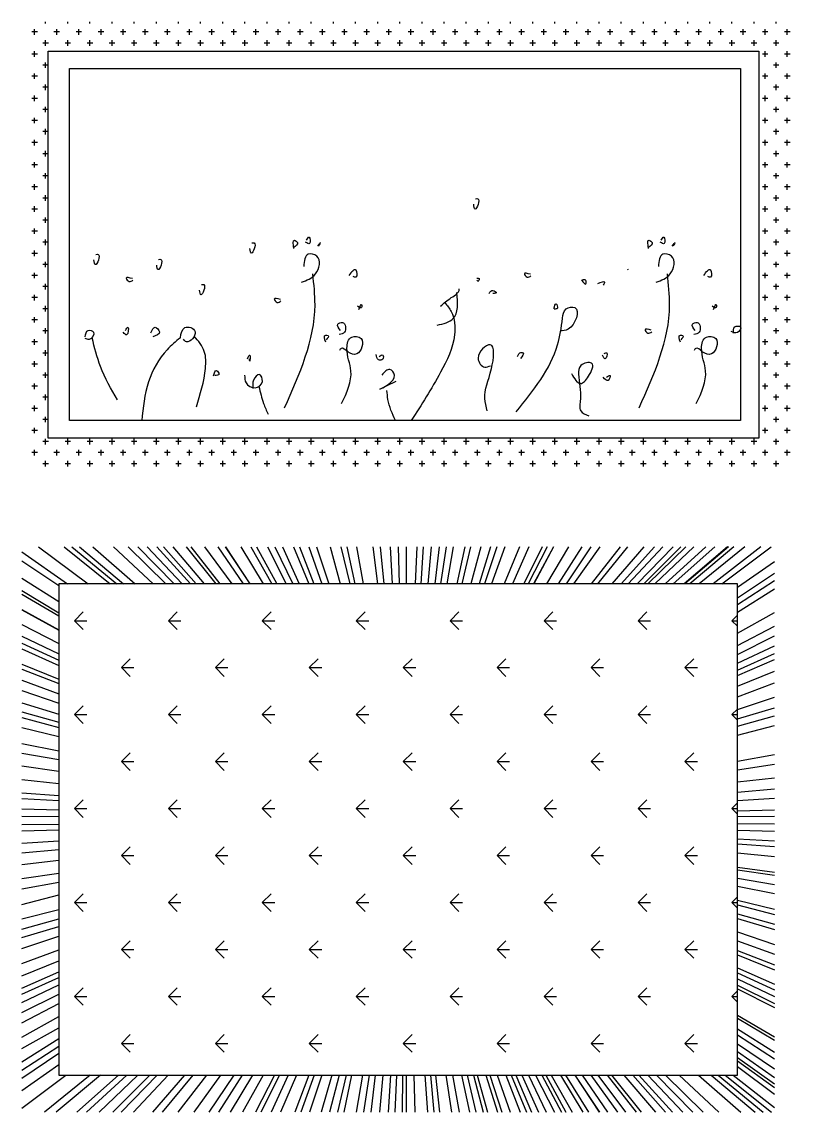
# Model space of a CAD drawing. Header units: millimetres. Extents: x -37 to 8970, y -2 to 4773.
# Drawn here: x 2608 to 4696, y 8 to 2962 of the extents above; entities that cross this region are included whole.
import ezdxf

# ---------------------------------------------------------------- set-up
doc = ezdxf.new("R2010")
doc.units = ezdxf.units.MM

msp = doc.modelspace()

# ---------------------------------------------------------------- hatches: boundary and pattern name
at = {"true_color": 0x000000}
h = msp.add_hatch(dxfattribs=at)
h.set_pattern_fill('CROSS', color=18, scale=120, angle=90, style=0)
h.set_pattern_definition([(90, (26792.66, -20262.606), (-30, 30), [15, -45]), (180, (26800.16, -20255.106), (-30, -30), [15, -45])])
h.paths.add_polyline_path([(2623.8, 2962.4), (2623.8, 2882.7), (4605.4, 2882.7), (4605.4, 1834.6), (2679.7, 1834.6), (2679.7, 2882.8), (2623.8, 2882.5), (2623.8, 1745.9), (4696, 1745.9), (4696, 2962.4)])

# ---------------------------------------------------------------- linework, layer by layer
at = {"color": 18, "true_color": 0x000000}
for p, q in [((2653.2, 1539.9), (2787.8, 1439.9)), ((2722.7, 1539.9), (2847.8, 1439.9)), ((2743.4, 1539.9), (2865.8, 1439.9)), ((2764.2, 1539.9), (2883.7, 1439.9)), ((2800.8, 1539.9), (2915.4, 1439.9)), ((2856.6, 1539.9), (2963.7, 1439.9)), ((2896.5, 1539.9), (2998.2, 1439.9)), ((2922.5, 1539.9), (3020.7, 1439.9)), ((2948.1, 1539.9), (3042.8, 1439.9)), ((2973.9, 1539.9), (3065.1, 1439.9)), ((2991.8, 1539.9), (3080.6, 1439.9)), ((3017.1, 1539.9), (3102.5, 1439.9)), ((3053.8, 1539.9), (3134.3, 1439.9)), ((3066.4, 1539.9), (3145.1, 1439.9)), ((3103.1, 1539.9), (3176.9, 1439.9)), ((3139, 1539.9), (3208, 1439.9)), ((3159.4, 1539.9), (3225.6, 1439.9)), ((3160.4, 1539.9), (3226.4, 1439.9)), ((3201.9, 1539.9), (3262.4, 1439.9)), ((3228.9, 1539.9), (3285.7, 1439.9)), ((3244.4, 1539.9), (3299.1, 1439.9)), ((3273.8, 1539.9), (3324.5, 1439.9)), ((3294.2, 1539.9), (3342.2, 1439.9)), ((3314.3, 1539.9), (3359.6, 1439.9)), ((3344.8, 1539.9), (3386, 1439.9)), ((3360.6, 1539.9), (3399.7, 1439.9)), ((3385.6, 1539.9), (3421.3, 1439.9)), ((3406.9, 1539.9), (3439.7, 1439.9)), ((3443.4, 1539.9), (3471.3, 1439.9)), ((3473, 1539.9), (3496.9, 1439.9)), ((3489.1, 1539.9), (3510.8, 1439.9)), ((3515.2, 1539.9), (3533.4, 1439.9)), ((3559.8, 1539.9), (3571.9, 1439.9)), ((3579.3, 1539.9), (3588.8, 1439.9)), ((3606.1, 1539.9), (3612, 1439.9)), ((3627.7, 1539.9), (3630.7, 1439.9)), ((3649.8, 1539.9), (3649.8, 1439.9)), ((3678.3, 1539.9), (3674.5, 1439.9)), ((3695.4, 1539.9), (3689.2, 1439.9)), ((3717.6, 1539.9), (3708.5, 1439.9)), ((3739.6, 1539.9), (3727.5, 1439.9)), ((3757.8, 1539.9), (3743.2, 1439.9)), ((3777.2, 1539.9), (3760, 1439.9)), ((3808.5, 1539.9), (3787.1, 1439.9)), ((3824, 1539.9), (3800.5, 1439.9)), ((3852.1, 1539.9), (3824.8, 1439.9)), ((3878.7, 1539.9), (3847.8, 1439.9)), ((3895.1, 1539.9), (3862, 1439.9)), ((3917.3, 1539.9), (3881.2, 1439.9)), ((3957, 1539.9), (3915.6, 1439.9)), ((3982.4, 1539.9), (3937.5, 1439.9)), ((4018.4, 1539.9), (3968.7, 1439.9)), ((4032.3, 1539.9), (3980.7, 1439.9)), ((4049, 1539.9), (3995.1, 1439.9)), ((4049.2, 1539.9), (3995.3, 1439.9)), ((4089.8, 1539.9), (4030.4, 1439.9)), ((4126, 1539.9), (4061.7, 1439.9)), ((4150.6, 1539.9), (4083, 1439.9)), ((4174.2, 1539.9), (4103.4, 1439.9)), ((4229.7, 1539.9), (4151.4, 1439.9)), ((4249.5, 1539.9), (4168.6, 1439.9)), ((4293.8, 1539.9), (4206.8, 1439.9)), ((4322.9, 1539.9), (4232, 1439.9)), ((4345.3, 1539.9), (4251.4, 1439.9)), ((4373.5, 1539.9), (4275.8, 1439.9)), ((4394.4, 1539.9), (4293.9, 1439.9)), ((4407.3, 1539.9), (4305, 1439.9)), ((4429.3, 1539.9), (4324.1, 1439.9)), ((4461.5, 1539.9), (4352, 1439.9)), ((4486.1, 1539.9), (4373.2, 1439.9)), ((4520.8, 1539.9), (4403.2, 1439.9)), ((4523, 1539.9), (4405.2, 1439.9)), ((4538.2, 1539.9), (4418.3, 1439.9)), ((4567.8, 1539.9), (4443.9, 1439.9)), ((4611.2, 1539.9), (4481.5, 1439.9)), ((4505.2, 1439.9), (4638.7, 1539.9)), ((2608, 1526.4), (2731.9, 1439.9)), ((2608, 1502.2), (2708, 1434.7)), ((4547.9, 1430.1), (4647.9, 1500.3)), ((2608, 1455), (2708, 1392)), ((4547.9, 1401.4), (4647.9, 1468.5)), ((4547.9, 1383.2), (4647.9, 1448.3)), ((2608, 1421), (2708, 1361.3)), ((4547.9, 1439.9), (2708, 1439.9)), ((2708, 1439.9), (2708, 107.9)), ((4547.9, 107.9), (4547.9, 1439.9)), ((4547.9, 1363.1), (4647.9, 1426)), ((2608, 1411.6), (2708, 1352.8)), ((2608, 1369.8), (2708, 1315.1)), ((2608, 1368.9), (2708, 1314.2)), ((2750.8, 1339.6), (2774.6, 1363.5)), ((3005.3, 1339.6), (3029.2, 1363.5)), ((3259.9, 1339.6), (3283.7, 1363.5)), ((3514.4, 1339.6), (3538.3, 1363.5)), ((3769, 1339.6), (3792.9, 1363.5)), ((4023.6, 1339.6), (4047.4, 1363.5)), ((4278.1, 1339.6), (4302, 1363.5)), ((4547.9, 1305.8), (4647.9, 1362.2)), ((2750.8, 1339.6), (2784.5, 1339.6)), ((2750.8, 1339.6), (2774.6, 1315.8)), ((3005.3, 1339.6), (3039.1, 1339.6)), ((3005.3, 1339.6), (3029.2, 1315.8)), ((3259.9, 1339.6), (3293.6, 1339.6)), ((3259.9, 1339.6), (3283.7, 1315.8)), ((3514.4, 1339.6), (3548.2, 1339.6)), ((3514.4, 1339.6), (3538.3, 1315.8)), ((3769, 1339.6), (3802.7, 1339.6)), ((3769, 1339.6), (3792.9, 1315.8)), ((4023.6, 1339.6), (4057.3, 1339.6)), ((4023.6, 1339.6), (4047.4, 1315.8)), ((4278.1, 1339.6), (4311.9, 1339.6)), ((4278.1, 1339.6), (4302, 1315.8)), ((4532.7, 1339.6), (4547.9, 1354.9)), ((4532.7, 1339.6), (4547.9, 1339.6)), ((4532.7, 1339.6), (4547.9, 1324.4)), ((2608, 1329), (2708, 1278.1)), ((4547.9, 1272.3), (4647.9, 1325)), ((2608, 1297.9), (2708, 1250)), ((2608, 1279), (2708, 1232.9)), ((4547.9, 1248.4), (4647.9, 1298.4)), ((4547.9, 1224.5), (4647.9, 1271.9)), ((2608, 1263), (2708, 1218.5)), ((4547.9, 1205.4), (4647.9, 1250.6)), ((2608, 1222.2), (2708, 1181.6)), ((2878, 1212.4), (2901.9, 1236.2)), ((2878, 1212.4), (2911.8, 1212.4)), ((2878, 1212.4), (2901.9, 1188.5)), ((3132.6, 1212.4), (3156.5, 1236.2)), ((3132.6, 1212.4), (3166.3, 1212.4)), ((3132.6, 1212.4), (3156.5, 1188.5)), ((3387.2, 1212.4), (3411, 1236.2)), ((3387.2, 1212.4), (3420.9, 1212.4)), ((3387.2, 1212.4), (3411, 1188.5)), ((3641.7, 1212.4), (3665.6, 1236.2)), ((3641.7, 1212.4), (3675.5, 1212.4)), ((3641.7, 1212.4), (3665.6, 1188.5)), ((3896.3, 1212.4), (3920.1, 1236.2)), ((3896.3, 1212.4), (3930, 1212.4)), ((3896.3, 1212.4), (3920.1, 1188.5)), ((4150.8, 1212.4), (4174.7, 1236.2)), ((4150.8, 1212.4), (4184.6, 1212.4)), ((4150.8, 1212.4), (4174.7, 1188.5)), ((4405.4, 1212.4), (4429.3, 1236.2)), ((4405.4, 1212.4), (4439.1, 1212.4)), ((4405.4, 1212.4), (4429.3, 1188.5)), ((4547.9, 1191), (4647.9, 1234.7)), ((2608, 1208.4), (2708, 1169.1)), ((4547.9, 1162.4), (4647.9, 1202.8)), ((2608, 1178.2), (2708, 1141.8)), ((4547.9, 1133.7), (4647.9, 1170.9)), ((2608, 1150.2), (2708, 1116.5)), ((4547.9, 1098.6), (4647.9, 1132)), ((2608, 1116.9), (2708, 1086.4)), ((2750.8, 1085.1), (2774.6, 1108.9)), ((3005.3, 1085.1), (3029.2, 1108.9)), ((3259.9, 1085.1), (3283.7, 1108.9)), ((3514.4, 1085.1), (3538.3, 1108.9)), ((3769, 1085.1), (3792.9, 1108.9)), ((4023.6, 1085.1), (4047.4, 1108.9)), ((4278.1, 1085.1), (4302, 1108.9)), ((4532.7, 1085.1), (4547.9, 1100.3)), ((4547.9, 1073.4), (4647.9, 1103.9)), ((2608, 1092.8), (2708, 1064.6)), ((2608, 1077.1), (2708, 1050.4)), ((2750.8, 1085.1), (2784.5, 1085.1)), ((2750.8, 1085.1), (2774.6, 1061.2)), ((3005.3, 1085.1), (3039.1, 1085.1)), ((3005.3, 1085.1), (3029.2, 1061.2)), ((3259.9, 1085.1), (3293.6, 1085.1)), ((3259.9, 1085.1), (3283.7, 1061.2)), ((3514.4, 1085.1), (3548.2, 1085.1)), ((3514.4, 1085.1), (3538.3, 1061.2)), ((3769, 1085.1), (3802.7, 1085.1)), ((3769, 1085.1), (3792.9, 1061.2)), ((4023.6, 1085.1), (4057.3, 1085.1)), ((4023.6, 1085.1), (4047.4, 1061.2)), ((4278.1, 1085.1), (4311.9, 1085.1)), ((4278.1, 1085.1), (4302, 1061.2)), ((4532.7, 1085.1), (4547.9, 1085.1)), ((4532.7, 1085.1), (4547.9, 1069.9)), ((4547.9, 1053.8), (4647.9, 1082.1)), ((2608, 1050.4), (2708, 1026.3)), ((4547.9, 1029.6), (4647.9, 1055.3)), ((2608, 1006.7), (2708, 986.8)), ((2608, 980.9), (2708, 963.4)), ((2878, 957.8), (2901.9, 981.7)), ((3132.6, 957.8), (3156.5, 981.7)), ((3387.2, 957.8), (3411, 981.7)), ((3641.7, 957.8), (3665.6, 981.7)), ((3896.3, 957.8), (3920.1, 981.7)), ((4150.8, 957.8), (4174.7, 981.7)), ((4405.4, 957.8), (4429.3, 981.7)), ((4547.9, 959), (4647.9, 976.8)), ((2608, 946.3), (2708, 932.2)), ((2878, 957.8), (2911.8, 957.8)), ((2878, 957.8), (2901.9, 933.9)), ((3132.6, 957.8), (3166.3, 957.8)), ((3132.6, 957.8), (3156.5, 933.9)), ((3387.2, 957.8), (3420.9, 957.8)), ((3387.2, 957.8), (3411, 933.9)), ((3641.7, 957.8), (3675.5, 957.8)), ((3641.7, 957.8), (3665.6, 933.9)), ((3896.3, 957.8), (3930, 957.8)), ((3896.3, 957.8), (3920.1, 933.9)), ((4150.8, 957.8), (4184.6, 957.8)), ((4150.8, 957.8), (4174.7, 933.9)), ((4405.4, 957.8), (4439.1, 957.8)), ((4405.4, 957.8), (4429.3, 933.9)), ((4547.9, 935.5), (4647.9, 950.7)), ((2608, 909.2), (2708, 898.6)), ((4547.9, 902.6), (4647.9, 914.1)), ((2608, 873.2), (2708, 866.1)), ((2608, 857.6), (2708, 852)), ((4547.9, 875.1), (4647.9, 883.6)), ((4547.9, 852.7), (4647.9, 858.7)), ((2608, 830.1), (2708, 827.1)), ((2750.8, 830.5), (2774.6, 854.4)), ((2750.8, 830.5), (2784.5, 830.5)), ((2750.8, 830.5), (2774.6, 806.7)), ((3005.3, 830.5), (3029.2, 854.4)), ((3005.3, 830.5), (3039.1, 830.5)), ((3005.3, 830.5), (3029.2, 806.7)), ((3259.9, 830.5), (3283.7, 854.4)), ((3259.9, 830.5), (3293.6, 830.5)), ((3259.9, 830.5), (3283.7, 806.7)), ((3514.4, 830.5), (3538.3, 854.4)), ((3514.4, 830.5), (3548.2, 830.5)), ((3514.4, 830.5), (3538.3, 806.7)), ((3769, 830.5), (3792.9, 854.4)), ((3769, 830.5), (3802.7, 830.5)), ((3769, 830.5), (3792.9, 806.7)), ((4023.6, 830.5), (4047.4, 854.4)), ((4023.6, 830.5), (4057.3, 830.5)), ((4023.6, 830.5), (4047.4, 806.7)), ((4278.1, 830.5), (4302, 854.4)), ((4278.1, 830.5), (4311.9, 830.5)), ((4278.1, 830.5), (4302, 806.7)), ((4532.7, 830.5), (4547.9, 845.7)), ((4532.7, 830.5), (4547.9, 830.5)), ((4532.7, 830.5), (4547.9, 815.3)), ((2608, 809.7), (2708, 808.7)), ((4547.9, 824.3), (4647.9, 827.1)), ((4547.9, 809.1), (4647.9, 810.2)), ((2608, 787.4), (2708, 788.5)), ((2608, 769.8), (2708, 772.6)), ((4547.9, 789.8), (4647.9, 788.8)), ((4547.9, 772.3), (4647.9, 769.3)), ((2608, 736.8), (2708, 742.8)), ((4547.9, 748.6), (4647.9, 742.9)), ((2608, 710.8), (2708, 719.3)), ((2878, 703.2), (2901.9, 727.1)), ((3132.6, 703.2), (3156.5, 727.1)), ((3387.2, 703.2), (3411, 727.1)), ((3641.7, 703.2), (3665.6, 727.1)), ((3896.3, 703.2), (3920.1, 727.1)), ((4150.8, 703.2), (4174.7, 727.1)), ((4405.4, 703.2), (4429.3, 727.1)), ((4547.9, 735.1), (4647.9, 728)), ((4547.9, 710.9), (4647.9, 701)), ((2608, 679), (2708, 690.5)), ((2878, 703.2), (2911.8, 703.2)), ((2878, 703.2), (2901.9, 679.4)), ((3132.6, 703.2), (3166.3, 703.2)), ((3132.6, 703.2), (3156.5, 679.4)), ((3387.2, 703.2), (3420.9, 703.2)), ((3387.2, 703.2), (3411, 679.4)), ((3641.7, 703.2), (3675.5, 703.2)), ((3641.7, 703.2), (3665.6, 679.4)), ((3896.3, 703.2), (3930, 703.2)), ((3896.3, 703.2), (3920.1, 679.4)), ((4150.8, 703.2), (4184.6, 703.2)), ((4150.8, 703.2), (4174.7, 679.4)), ((4405.4, 703.2), (4439.1, 703.2)), ((4405.4, 703.2), (4429.3, 679.4)), ((2608, 640.7), (2708, 655.9)), ((4547.9, 672.1), (4647.9, 658)), ((4547.9, 664.8), (4647.9, 649.8)), ((2608, 613.5), (2708, 631.3)), ((4547.9, 642.3), (4647.9, 624.8)), ((2608, 570.7), (2708, 596.4)), ((2750.8, 576), (2774.6, 599.8)), ((3005.3, 576), (3029.2, 599.8)), ((3259.9, 576), (3283.7, 599.8)), ((3514.4, 576), (3538.3, 599.8)), ((3769, 576), (3792.9, 599.8)), ((4023.6, 576), (4047.4, 599.8)), ((4278.1, 576), (4302, 599.8)), ((4532.7, 576), (4547.9, 591.2)), ((4547.9, 620), (4647.9, 600.1)), ((2750.8, 576), (2784.5, 576)), ((2750.8, 576), (2774.6, 552.1)), ((3005.3, 576), (3039.1, 576)), ((3005.3, 576), (3029.2, 552.1)), ((3259.9, 576), (3293.6, 576)), ((3259.9, 576), (3283.7, 552.1)), ((3514.4, 576), (3548.2, 576)), ((3514.4, 576), (3538.3, 552.1)), ((3769, 576), (3802.7, 576)), ((3769, 576), (3792.9, 552.1)), ((4023.6, 576), (4057.3, 576)), ((4023.6, 576), (4047.4, 552.1)), ((4278.1, 576), (4311.9, 576)), ((4278.1, 576), (4302, 552.1)), ((4532.7, 576), (4547.9, 576)), ((4532.7, 576), (4547.9, 560.7)), ((4547.9, 582.4), (4647.9, 558.2)), ((4547.9, 569.4), (4647.9, 543.8)), ((2608, 531.6), (2708, 557.2)), ((2608, 503.6), (2708, 531.9)), ((4547.9, 545.8), (4647.9, 517.6)), ((4547.9, 532.3), (4647.9, 502.7)), ((2608, 480.8), (2708, 511.3)), ((2608, 451.5), (2708, 484.9)), ((4547.9, 496.4), (4647.9, 462.7)), ((2608, 410.8), (2708, 448.1)), ((2878, 448.7), (2901.9, 472.5)), ((2878, 448.7), (2911.8, 448.7)), ((2878, 448.7), (2901.9, 424.8)), ((3132.6, 448.7), (3156.5, 472.5)), ((3132.6, 448.7), (3166.3, 448.7)), ((3132.6, 448.7), (3156.5, 424.8)), ((3387.2, 448.7), (3411, 472.5)), ((3387.2, 448.7), (3420.9, 448.7)), ((3387.2, 448.7), (3411, 424.8)), ((3641.7, 448.7), (3665.6, 472.5)), ((3641.7, 448.7), (3675.5, 448.7)), ((3641.7, 448.7), (3665.6, 424.8)), ((3896.3, 448.7), (3920.1, 472.5)), ((3896.3, 448.7), (3930, 448.7)), ((3896.3, 448.7), (3920.1, 424.8)), ((4150.8, 448.7), (4174.7, 472.5)), ((4150.8, 448.7), (4184.6, 448.7)), ((4150.8, 448.7), (4174.7, 424.8)), ((4405.4, 448.7), (4429.3, 472.5)), ((4405.4, 448.7), (4439.1, 448.7)), ((4405.4, 448.7), (4429.3, 424.8)), ((4547.9, 472.2), (4647.9, 435.8)), ((4547.9, 446.1), (4647.9, 406.8)), ((2608, 377.6), (2708, 418)), ((4547.9, 434.3), (4647.9, 393.6)), ((2608, 344.3), (2708, 387.9)), ((4547.9, 399.1), (4647.9, 354.6)), ((4547.9, 385.3), (4647.9, 339.3)), ((2608, 327.7), (2708, 372.9)), ((4547.9, 369), (4647.9, 321.1)), ((2608, 305.5), (2708, 352.9)), ((2608, 277.8), (2708, 327.8)), ((2750.8, 321.4), (2774.6, 345.3)), ((3005.3, 321.4), (3029.2, 345.3)), ((3259.9, 321.4), (3283.7, 345.3)), ((3514.4, 321.4), (3538.3, 345.3)), ((3769, 321.4), (3792.9, 345.3)), ((4023.6, 321.4), (4047.4, 345.3)), ((4278.1, 321.4), (4302, 345.3)), ((4532.7, 321.4), (4547.9, 336.6)), ((4547.9, 352.1), (4647.9, 302.4)), ((4547.9, 342.2), (4647.9, 291.4)), ((2608, 250), (2708, 302.7)), ((2750.8, 321.4), (2784.5, 321.4)), ((2750.8, 321.4), (2774.6, 297.5)), ((3005.3, 321.4), (3039.1, 321.4)), ((3005.3, 321.4), (3029.2, 297.5)), ((3259.9, 321.4), (3293.6, 321.4)), ((3259.9, 321.4), (3283.7, 297.5)), ((3514.4, 321.4), (3548.2, 321.4)), ((3514.4, 321.4), (3538.3, 297.5)), ((3769, 321.4), (3802.7, 321.4)), ((3769, 321.4), (3792.9, 297.5)), ((4023.6, 321.4), (4057.3, 321.4)), ((4023.6, 321.4), (4047.4, 297.5)), ((4278.1, 321.4), (4311.9, 321.4)), ((4278.1, 321.4), (4302, 297.5)), ((4532.7, 321.4), (4547.9, 321.4)), ((4532.7, 321.4), (4547.9, 306.2)), ((2608, 211.2), (2708, 267.6)), ((4547.9, 271), (4647.9, 212.2)), ((2608, 180.2), (2708, 236.6)), ((4547.9, 262.9), (4647.9, 203.2)), ((2608, 144.7), (2708, 207.5)), ((2878, 194.1), (2901.9, 218)), ((3132.6, 194.1), (3156.5, 218)), ((3387.2, 194.1), (3411, 218)), ((3641.7, 194.1), (3665.6, 218)), ((3896.3, 194.1), (3920.1, 218)), ((4150.8, 194.1), (4174.7, 218)), ((4405.4, 194.1), (4429.3, 218)), ((4547.9, 233.6), (4647.9, 170.7)), ((4547.9, 217.2), (4647.9, 152.4)), ((2608, 121.4), (2708, 186.4)), ((2878, 194.1), (2911.8, 194.1)), ((2878, 194.1), (2901.9, 170.3)), ((3132.6, 194.1), (3166.3, 194.1)), ((3132.6, 194.1), (3156.5, 170.3)), ((3387.2, 194.1), (3420.9, 194.1)), ((3387.2, 194.1), (3411, 170.3)), ((3641.7, 194.1), (3675.5, 194.1)), ((3641.7, 194.1), (3665.6, 170.3)), ((3896.3, 194.1), (3930, 194.1)), ((3896.3, 194.1), (3920.1, 170.3)), ((4150.8, 194.1), (4184.6, 194.1)), ((4150.8, 194.1), (4174.7, 170.3)), ((4405.4, 194.1), (4439.1, 194.1)), ((4405.4, 194.1), (4429.3, 170.3)), ((4547.9, 192.9), (4647.9, 125.4)), ((2608, 100.3), (2708, 167.4)), ((4547.9, 172), (4647.9, 102.2)), ((4547.9, 156.2), (4647.9, 84.6)), ((2608, 67), (2708, 137.3)), ((4547.9, 147.2), (4647.9, 74.6)), ((4547.9, 131.4), (4647.9, 57.1)), ((2608, 18.5), (2727.3, 107.9)), ((2793.4, 107.9), (2669.5, 7.9)), ((2821.1, 107.9), (2701.1, 7.9)), ((2708, 107.9), (4547.9, 107.9)), ((2869.7, 107.9), (2756.8, 7.9)), ((2892.6, 107.9), (2783.1, 7.9)), ((2922.6, 107.9), (2817.4, 7.9)), ((2955.2, 107.9), (2854.7, 7.9)), ((2974.7, 107.9), (2877, 7.9)), ((3004.5, 107.9), (2911.1, 7.9)), ((3049.1, 107.9), (2962.2, 7.9)), ((3071.9, 107.9), (2988.3, 7.9)), ((3108.9, 107.9), (3030.6, 7.9)), ((3146.9, 107.9), (3074.2, 7.9)), ((3182.6, 107.9), (3115, 7.9)), ((3205.6, 107.9), (3141.4, 7.9)), ((3233.1, 107.9), (3172.8, 7.9)), ((3262.1, 107.9), (3206, 7.9)), ((3293, 107.9), (3241.4, 7.9)), ((3306, 107.9), (3256.2, 7.9)), ((3330.3, 107.9), (3284, 7.9)), ((3352.5, 107.9), (3309.4, 7.9)), ((3385.8, 107.9), (3347.6, 7.9)), ((3400.3, 107.9), (3364.2, 7.9)), ((3421.1, 107.9), (3388, 7.9)), ((3448.4, 107.9), (3419.2, 7.9)), ((3468.5, 107.9), (3442.3, 7.9)), ((3487.3, 107.9), (3463.8, 7.9)), ((3501.8, 107.9), (3480.4, 7.9)), ((3531, 107.9), (3513.8, 7.9)), ((3549.1, 107.9), (3534.5, 7.9)), ((3566.1, 107.9), (3554, 7.9)), ((3586.6, 107.9), (3577.4, 7.9)), ((3607.3, 107.9), (3601.2, 7.9)), ((3623.3, 107.9), (3619.4, 7.9)), ((3640, 107.9), (3638.6, 7.9)), ((3649.8, 107.9), (3649.8, 7.9)), ((3670.4, 107.9), (3673.4, 7.9)), ((3700.5, 107.9), (3707.9, 7.9)), ((3715.6, 107.9), (3725.1, 7.9)), ((3728.9, 107.9), (3740.4, 7.9)), ((3756.9, 107.9), (3772.4, 7.9)), ((3775.4, 107.9), (3793.6, 7.9)), ((3799.7, 107.9), (3821.4, 7.9)), ((3814.8, 107.9), (3838.6, 7.9)), ((3831.9, 107.9), (3858.2, 7.9)), ((3842.4, 107.9), (3870.2, 7.9)), ((3865.7, 107.9), (3896.9, 7.9)), ((3876.4, 107.9), (3909.2, 7.9)), ((3896.3, 107.9), (3932, 7.9)), ((3919.6, 107.9), (3958.6, 7.9)), ((3934.4, 107.9), (3975.6, 7.9)), ((3946.6, 107.9), (3989.5, 7.9)), ((3962.9, 107.9), (4008.2, 7.9)), ((3981.6, 107.9), (4029.6, 7.9)), ((4000.6, 107.9), (4051.4, 7.9)), ((4017.3, 107.9), (4070.4, 7.9)), ((4028, 107.9), (4082.8, 7.9)), ((4042.5, 107.9), (4099.4, 7.9)), ((4067.7, 107.9), (4128.2, 7.9)), ((4081.5, 107.9), (4143.9, 7.9)), ((4106.5, 107.9), (4172.5, 7.9)), ((4107.3, 107.9), (4173.5, 7.9)), ((4126.3, 107.9), (4195.3, 7.9)), ((4149.8, 107.9), (4222.2, 7.9)), ((4169.4, 107.9), (4244.6, 7.9)), ((4194.1, 107.9), (4272.9, 7.9)), ((4205.9, 107.9), (4286.3, 7.9)), ((4240.1, 107.9), (4325.5, 7.9)), ((4263.7, 107.9), (4352.6, 7.9)), ((4280.4, 107.9), (4371.7, 7.9)), ((4304.4, 107.9), (4399.2, 7.9)), ((4328.4, 107.9), (4426.5, 7.9)), ((4352.6, 107.9), (4454.3, 7.9)), ((4389.8, 107.9), (4496.9, 7.9)), ((4441.9, 107.9), (4556.4, 7.9)), ((4476, 107.9), (4595.6, 7.9)), ((4495.4, 107.9), (4617.7, 7.9)), ((4514.7, 107.9), (4639.9, 7.9)), ((4535.9, 107.9), (4647.9, 20.6))]:
    msp.add_line(p, q, dxfattribs=at)
for points in [[(2679.7, 2882.7), (4605.4, 2882.7), (4605.4, 1834.6), (2679.7, 1834.6)], [(2736.9, 2835.6), (4556.3, 2835.6), (4556.3, 1881.8), (2736.9, 1881.8)]]:
    msp.add_lwpolyline(points, close=True, dxfattribs=at)
for points in [[(3837.8, 2482.9), (3844.1, 2482.9), (3836.5, 2455.1), (3832.7, 2467.8)], [(3231.3, 2363.1), (3237.6, 2363.1), (3230, 2335.3), (3226.2, 2347.9)], [(3345.6, 2348.4), (3346.8, 2370.3), (3355.3, 2364.2), (3343.1, 2349.6)], [(3379.6, 2370.3), (3386.9, 2378.8), (3388.1, 2361.7), (3377.2, 2365.4)], [(3410, 2354.4), (3417.3, 2364.2), (3412.4, 2354.4)], [(4306.7, 2348.4), (4307.9, 2370.3), (4316.5, 2364.2), (4304.3, 2349.6)], [(4340.8, 2370.3), (4348, 2378.8), (4349.3, 2361.7), (4338.3, 2365.4)], [(4371.1, 2354.4), (4378.4, 2364.2), (4373.6, 2354.4)], [(3366.2, 2257.2), (3403.9, 2279.1), (3407.5, 2327.7), (3384.4, 2332.6), (3372.3, 2299.7)], [(4327.4, 2257.2), (4365.1, 2279.1), (4368.7, 2327.7), (4345.6, 2332.6), (4333.5, 2299.7)], [(2808.6, 2332.2), (2815, 2332.2), (2807.4, 2304.4), (2803.6, 2317)], [(2978.6, 2318.6), (2985, 2318.6), (2977.4, 2290.8), (2973.6, 2303.4)], [(3320, 1916.7), (3402.7, 2195.1), (3396.6, 2279.1)], [(3495, 2275.4), (3513.3, 2290), (3513.3, 2270.5), (3506, 2271.8)], [(3986.7, 2278.2), (3970, 2279.5), (3977.7, 2270.5), (3988, 2274.4)], [(4281.2, 1916.7), (4363.8, 2195.1), (4357.8, 2279.1)], [(4456.2, 2275.4), (4474.4, 2290), (4474.4, 2270.5), (4467.1, 2271.8)], [(2908, 2266.4), (2891.2, 2267.7), (2899, 2258.6), (2909.3, 2262.5)], [(3094.6, 2250.3), (3101, 2250.3), (3093.4, 2222.5), (3089.6, 2235.2)], [(3841, 2267.9), (3847.5, 2266.6), (3843.6, 2258.9), (3842.3, 2262.7)], [(4125.3, 2263), (4136.8, 2252.2), (4136.8, 2261.8), (4126, 2262.4)], [(4169.4, 2253.5), (4187.6, 2257.2), (4184, 2248.7)], [(3734.2, 2140.3), (3777.2, 2158), (3787.3, 2228.8)], [(3743, 2192.1), (3772.1, 2214.9), (3793.6, 2237.7), (3793.6, 2238.9)], [(3874.6, 2226.6), (3884.9, 2234.4), (3893.9, 2227.9), (3884.9, 2226.6)], [(3309.2, 2210), (3292.4, 2211.2), (3300.2, 2202.2), (3310.5, 2206.1)], [(3521.8, 2183), (3529.1, 2196.4), (3529.1, 2187.9), (3518.1, 2191.5)], [(3754.3, 2201.7), (3772.1, 2177), (3780.9, 2113.8), (3743, 2012.6), (3663.4, 1881.8)], [(3947.8, 1905.2), (4060.2, 2087.3), (4073.6, 2158.9), (4083.8, 2184.4), (4106.8, 2188.3), (4088.9, 2129.5), (4067.2, 2125)], [(4050, 2185.1), (4056.3, 2197.9), (4059.5, 2186.4), (4051.2, 2183.8)], [(4482.9, 2183), (4490.2, 2196.4), (4490.2, 2187.9), (4479.3, 2191.5)], [(2779.9, 2108.8), (2788.2, 2126.3), (2802.4, 2121.3), (2790.7, 2101.4), (2779.9, 2104.7)], [(2888.9, 2126.3), (2895.5, 2134.6), (2892.2, 2113.8), (2883, 2121.3)], [(2957.9, 2119.7), (2969.5, 2134.6), (2981.2, 2122.2), (2962.9, 2108.8)], [(3037.7, 2106.3), (3050.2, 2133.8), (3066, 2133.8), (3077.6, 2122.2), (3054.3, 2095.5), (3046, 2102.2)], [(3471.9, 2125.8), (3464.6, 2142.9), (3476.8, 2147.7), (3482.9, 2121), (3468.3, 2114.9)], [(4314, 2126.6), (4297.3, 2127.9), (4305, 2118.9), (4315.3, 2122.7)], [(4433.1, 2125.8), (4425.8, 2142.9), (4438, 2147.7), (4444.1, 2121), (4429.5, 2114.9)], [(4537.1, 2119.1), (4540.5, 2135.5), (4556.3, 2135.5), (4547.4, 2120.5), (4531, 2123.2)], [(2867.2, 1937.7), (2821.3, 2028), (2798.7, 2106.5)], [(3037.7, 2106.3), (3001.8, 2073.9), (2951.3, 1986.6), (2933, 1881.8)], [(3081.3, 1919.3), (3105.8, 2023.4), (3102.7, 2069.3), (3075.5, 2110.4)], [(3431.8, 2094.2), (3431.8, 2113.7), (3437.9, 2112.5), (3433.1, 2100.3)], [(3474.8, 1927.7), (3500.1, 2016.6), (3489.2, 2078.1), (3502.2, 2108.2), (3527.4, 2104.1), (3515.8, 2062.4), (3491.2, 2068.5), (3473.5, 2077.4), (3468.7, 2072)], [(4393, 2094.2), (4393, 2113.7), (4399.1, 2112.5), (4394.2, 2100.3)], [(4436, 1927.7), (4461.3, 2016.6), (4450.4, 2078.1), (4463.3, 2108.2), (4488.6, 2104.1), (4477, 2062.4), (4452.4, 2068.5), (4434.6, 2077.4), (4429.9, 2072)], [(3869.4, 1908), (3863, 1941.5), (3881, 2022.8), (3877.1, 2087.3), (3844.9, 2051.2), (3863, 2026.7), (3878.4, 2030.5)], [(3219.6, 2049.6), (3226.4, 2059.5), (3225.7, 2042.7), (3224.9, 2048.8)], [(3576.3, 2055.6), (3586.4, 2059.4), (3586.4, 2048), (3575, 2046.8), (3568.7, 2060.7)], [(3951.9, 2055.1), (3960.9, 2066.7), (3966.1, 2065.4), (3959.6, 2049.9)], [(4097.7, 2009.1), (4122, 1982.3), (4143.9, 2001.8), (4152.4, 2037.1), (4123.2, 2031), (4117.1, 2007.9), (4122, 1939.8), (4123.2, 1908.2), (4145.1, 1894.8)], [(4186.4, 2063.8), (4193.7, 2065), (4188.8, 2049.2), (4181.6, 2059)], [(3127.5, 2003.2), (3135.8, 2017.3), (3142.5, 2007.3), (3130.8, 2004)], [(3621.7, 1987.3), (3578.8, 1967.1), (3617.9, 2005), (3605.3, 2020.2), (3583.8, 2005)], [(3212, 2004.6), (3215.8, 1984), (3240.2, 1971), (3260, 1987.8), (3251.6, 2006.8), (3236.4, 1991.6), (3234.1, 1968.7)], [(4192.5, 1999.4), (4202.2, 2004.2), (4197.4, 1990.9), (4184, 1999.4)], [(3250.6, 1974.2), (3263.3, 1928.5), (3275.6, 1899.4)], [(3620.5, 1881.8), (3600.3, 1939.3), (3597.7, 1963.3)]]:
    msp.add_spline(points, degree=3, dxfattribs=at)
at = {"color": 18, "true_color": 0x000000, "start_tangent": (-0.868115, -0.496364), "end_tangent": (0.823883, -0.566761)}
msp.add_spline([(4249.6, 2290), (4252, 2292.4)], degree=3, dxfattribs=at)

doc.saveas('drawing.dxf')
